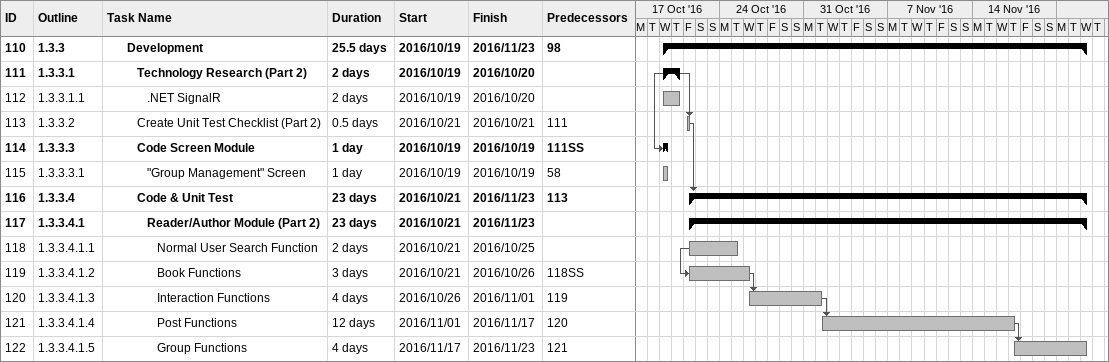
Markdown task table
| ID | WBS | Task | Duration | Start | Finish | Predecessors |
|---|---|---|---|---|---|---|
| 110 | 1.3.3 | **Development** | 25.5d | 2016-10-19 | 2016-11-23 | 98 |
| 111 | 1.3.3.1 | **Technology Research (Part 2)** | 2d | 2016-10-19 | 2016-10-20 |  |
| 112 | 1.3.3.1.1 | .NET SignalR | 2d | 2016-10-19 | 2016-10-20 |  |
| 113 | 1.3.3.2 | Create Unit Test Checklist (Part 2) | 0.5d | 2016-10-21 | 2016-10-21 | 111 |
| 114 | 1.3.3.3 | **Code Screen Module** | 1d | 2016-10-19 | 2016-10-19 | 111SS |
| 115 | 1.3.3.3.1 | "Group Management" Screen | 1d | 2016-10-19 | 2016-10-19 | 58 |
| 116 | 1.3.3.4 | **Code & Unit Test** | 23d | 2016-10-21 | 2016-11-23 | 113 |
| 117 | 1.3.3.4.1 | **Reader/Author Module (Part 2)** | 23d | 2016-10-21 | 2016-11-23 |  |
| 118 | 1.3.3.4.1.1 | Normal User Search Function | 2d | 2016-10-21 | 2016-10-25 |  |
| 119 | 1.3.3.4.1.2 | Book Functions | 3d | 2016-10-21 | 2016-10-26 | 118SS |
| 120 | 1.3.3.4.1.3 | Interaction Functions | 4d | 2016-10-26 | 2016-11-01 | 119 |
| 121 | 1.3.3.4.1.4 | Post Functions | 12d | 2016-11-01 | 2016-11-17 | 120 |
| 122 | 1.3.3.4.1.5 | Group Functions | 4d | 2016-11-17 | 2016-11-23 | 121 |
